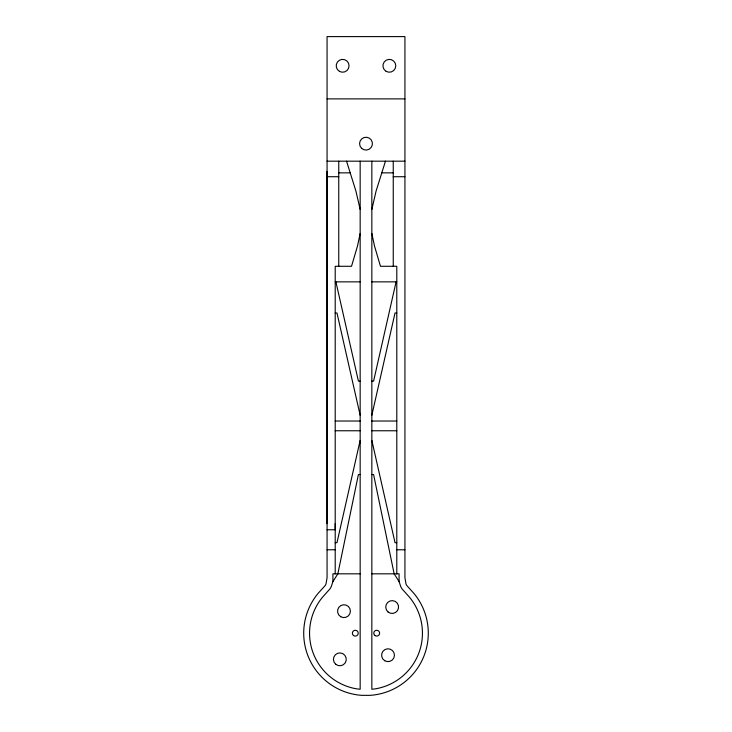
<?xml version="1.0" encoding="UTF-8"?>
<svg xmlns="http://www.w3.org/2000/svg" width="732" height="732" viewBox="0 0 732 732"><rect width="100%" height="100%" fill="white"/><g stroke="black" fill="none" stroke-linecap="round" stroke-linejoin="round"><path stroke-width="1.1" d="M327.067 523.682L327.067 36.6L404.933 36.6L404.933 577.722L406.031 584.081A10.156 10.156 0 0 0 406.891 585.637L413.855 593.323A62.284 62.284 0 0 1 370.127 695.345L361.873 695.345A62.284 62.284 0 0 1 318.146 593.323L325.109 585.637A10.156 10.156 0 0 0 325.969 584.081L327.067 577.722L327.067 171.407M335.21 523.682L335.21 529.776L327.067 529.776M371.838 209.453L376.074 191.107L385.462 161.177M360.162 233.435L357.5 246.025L351.525 266.283L335.21 266.283L335.21 573.824M360.162 440.399L336.976 542.677L335.21 542.677M396.094 281.857L373.595 381.125L371.838 381.125M371.838 415.282L395.024 312.994L396.79 312.994M360.162 474.556L358.406 474.556L337.855 573.824L332.914 581.611L331.312 586.433A15.958 15.958 0 0 1 329.967 588.885L322.638 597.065A56.437 56.437 0 0 0 356.393 688.812L360.162 689.26L360.162 161.177M327.067 98.884L404.933 98.884M327.067 161.177L404.933 161.177M338.751 172.853L350.308 172.853M381.692 172.853L393.249 172.853M327.067 176.723L338.751 176.723M393.249 176.723L404.933 176.723M335.21 281.857L360.162 281.857M371.838 281.857L396.79 281.857M335.21 312.994L336.976 312.994L360.162 415.282M360.162 381.125L358.406 381.125L335.906 281.857M335.21 421.028L360.162 421.028M371.838 421.028L396.79 421.028M335.21 430.764L360.162 430.764M371.838 430.764L396.79 430.764M359.476 443.409L360.162 443.409M371.838 474.556L373.595 474.556L394.145 573.824L399.086 581.611L400.688 586.433A15.958 15.958 0 0 0 402.033 588.885L409.362 597.065A56.437 56.437 0 0 1 375.608 688.812L371.838 689.26L371.838 161.177M396.79 542.677L395.024 542.677L371.838 440.399M327.067 549.778L335.21 549.778M396.79 549.778L404.933 549.778M360.162 573.824L332.914 573.824L332.914 581.611M371.838 573.824L399.086 573.824L399.086 581.611M346.538 161.177L355.926 191.107L360.162 209.453M371.838 233.435L374.5 246.025L380.475 266.283L396.79 266.283L396.79 573.824M393.249 161.177L393.249 266.283M338.751 161.177L338.751 266.283M388.052 611.979A6.423 6.423 0 0 0 398.483 608.127A6.423 6.423 0 0 0 389.927 601.018A6.423 6.423 0 0 0 388.052 611.979M340.719 616.71A6.423 6.423 0 0 0 350.399 611.22A6.423 6.423 0 0 0 340.81 605.584A6.423 6.423 0 0 0 340.719 616.71M335.704 664.253A6.423 6.423 0 0 0 346.172 660.474A6.423 6.423 0 0 0 337.672 653.301A6.423 6.423 0 0 0 335.704 664.253M384.767 660.749A6.423 6.423 0 0 0 394.447 655.268A6.423 6.423 0 0 0 384.858 649.623A6.423 6.423 0 0 0 384.767 660.749M353.474 635.477A2.919 2.919 0 0 0 358.186 633.628A2.919 2.919 0 0 0 354.224 630.472A2.919 2.919 0 0 0 353.474 635.477M374.775 635.385A2.919 2.919 0 0 0 379.569 633.766A2.919 2.919 0 0 0 375.772 630.426A2.919 2.919 0 0 0 374.775 635.385M361.654 148.386A6.423 6.423 0 0 0 372.268 145.055A6.423 6.423 0 0 0 364.079 137.525A6.423 6.423 0 0 0 361.654 148.386M386.148 71.361A6.423 6.423 0 0 0 395.783 65.798A6.423 6.423 0 0 0 386.148 60.234A6.423 6.423 0 0 0 386.148 71.361M339.428 71.361A6.423 6.423 0 0 0 349.063 65.798A6.423 6.423 0 0 0 339.428 60.234A6.423 6.423 0 0 0 339.428 71.361"/></g></svg>
